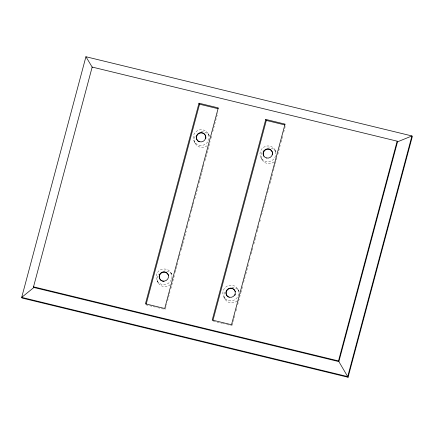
<?xml version="1.0" encoding="UTF-8"?>
<svg xmlns="http://www.w3.org/2000/svg" width="434" height="434" viewBox="0 0 434 434"><rect width="100%" height="100%" fill="white"/><g stroke="black" fill="none" stroke-linecap="round" stroke-linejoin="round"><path stroke-width="0.33" stroke-dasharray="2.17 1.63" d="M165.457 308.856L166.678 304.283M167.546 301.017L169.992 291.865M170.86 288.599L174.349 275.53M175.222 272.264L177.663 263.113M178.537 259.847L180.278 253.315M181.152 250.044L182.719 244.163M182.893 243.512L186.208 231.094M187.081 227.828L187.955 224.557M188.828 221.291L190.569 214.759M191.443 211.488L193.884 202.342M194.757 199.076L198.24 186.007M199.114 182.736L202.255 170.974M202.428 170.323L204.17 163.786M205.043 160.52L210.105 141.565M210.973 138.3L211.846 135.034M212.72 131.768L217.776 112.813M232.233 325.088L235.022 314.628M236.069 310.706L236.769 308.097M237.642 304.825L240.778 293.064M240.957 292.413L242.698 285.876M243.572 282.61L245.66 274.765M245.839 274.114L248.628 263.66M249.501 260.389L250.196 257.774M251.243 253.857L252.989 247.32M253.857 244.054L255.431 238.174M255.604 237.517L256.299 234.903M257.172 231.637L258.919 225.105M259.787 221.834L260.313 219.875M261.534 215.302L266.59 196.352M267.463 193.081L269.205 186.549M270.078 183.278L272.519 174.132M273.393 170.866L276.881 157.797M277.755 154.526L280.196 145.379M281.064 142.113L282.811 135.576M283.684 132.31L285.252 126.43M146.003 304.825L152.426 306.388M153.072 306.545L156.929 307.484M157.569 307.635L165.283 309.513M213.425 321.209L221.779 323.238M222.42 323.395L226.277 324.334M226.917 324.491L232.06 325.739M274.852 149.714L275.964 151.721M261.056 157.895L262.169 159.902M208.076 133.488L209.188 135.495M194.28 141.668L195.387 143.67M237.696 288.946L238.808 290.954M223.901 297.127L225.007 299.135M170.915 272.72L172.027 274.727M157.119 280.901L158.231 282.903M171.397 279.67A8.018 7.839 -29 0 1 158.394 282.507A8.018 7.839 -29 0 1 160.943 269.595A8.018 7.839 -29 0 1 171.994 276.637M171.978 277.152A8.018 7.839 -29 0 1 171.728 278.682M170.41 284.628A8.018 7.839 -29 0 1 159.506 284.509A8.018 7.839 -29 0 1 159.115 273.745M163.043 271.245A8.018 7.839 -29 0 1 172.493 275.639M207.159 145.732A8.018 7.839 -29 0 1 195.946 134.92M201.224 131.79A8.018 7.839 -29 0 1 209.834 136.889M237.186 300.854A8.018 7.839 -29 0 1 224.986 291.252M231.886 287.162A8.018 7.839 -29 0 1 239.27 291.865M275.666 155.681A8.018 7.839 -29 0 1 262.451 159.62A8.018 7.839 -29 0 1 265.537 146.339A8.018 7.839 -29 0 1 275.785 155.177M273.941 161.958A8.018 7.839 -29 0 1 263.08 161.139A8.018 7.839 -29 0 1 263.411 150.359M267.485 148.113A8.018 7.839 -29 0 1 276.615 153.115M199.13 145.238A8.018 7.839 -29 0 0 208.879 135.37A8.018 7.839 -29 0 0 195.517 132.126A8.018 7.839 -29 0 0 199.13 145.238M228.751 300.697A8.018 7.839 -29 0 0 238.499 290.834A8.018 7.839 -29 0 0 225.137 287.585A8.018 7.839 -29 0 0 228.751 300.697"/><path stroke-width="0.65" d="M85.927 56.735L21.7 297.382L22.069 298.049L348.073 377.265L412.3 136.618L411.931 135.951L85.927 56.735L92.54 67.726M397.143 141.164L338.493 360.925L338.867 361.598L33.89 287.487L33.521 286.82L92.171 67.058L397.143 141.164L397.517 141.831L338.867 361.598L348.073 377.265M198.989 103.205L145.444 303.822L164.725 308.509L218.264 107.892L198.989 103.205L199.542 104.209L146.177 304.174M265.765 119.431L212.226 320.053L231.506 324.735L285.046 124.119L265.765 119.431L266.319 120.435L212.953 320.401M33.89 287.487L21.7 297.382L347.705 376.598L411.931 135.951L397.517 141.831M199.542 104.209L218.177 108.739M266.319 120.435L284.959 124.965M33.521 286.82L338.493 360.925M164.03 281.471A4.741 4.633 -29 0 1 162.81 281.335M161.67 280.896A4.741 4.633 -29 0 1 161.139 273.176A4.741 4.633 -29 0 1 168.566 275.509M198.832 141.663A4.741 4.633 -29 0 1 196.9 135.701A4.741 4.633 -29 0 1 202.776 133.167A4.741 4.633 -29 0 1 205.732 138.685M235.353 294.144A4.741 4.633 -29 0 1 234.886 295.277M228.452 297.122A4.741 4.633 -29 0 1 227.915 289.402A4.741 4.633 -29 0 1 235.347 291.735M263.877 156.224A4.741 4.633 -29 0 1 267.328 149.198A4.741 4.633 -29 0 1 272.514 154.911M162.625 281.004A4.741 4.633 -29 0 0 168.381 275.172A4.741 4.633 -29 0 0 160.488 273.257A4.741 4.633 -29 0 0 162.625 281.004M199.781 141.772A4.741 4.633 -29 0 0 205.542 135.94A4.741 4.633 -29 0 0 197.649 134.025A4.741 4.633 -29 0 0 199.781 141.772M229.402 297.23A4.741 4.633 -29 0 0 235.163 291.398A4.741 4.633 -29 0 0 227.27 289.483A4.741 4.633 -29 0 0 229.402 297.23M266.563 157.998A4.741 4.633 -29 0 0 272.319 152.166A4.741 4.633 -29 0 0 264.425 150.251A4.741 4.633 -29 0 0 266.563 157.998"/></g></svg>
